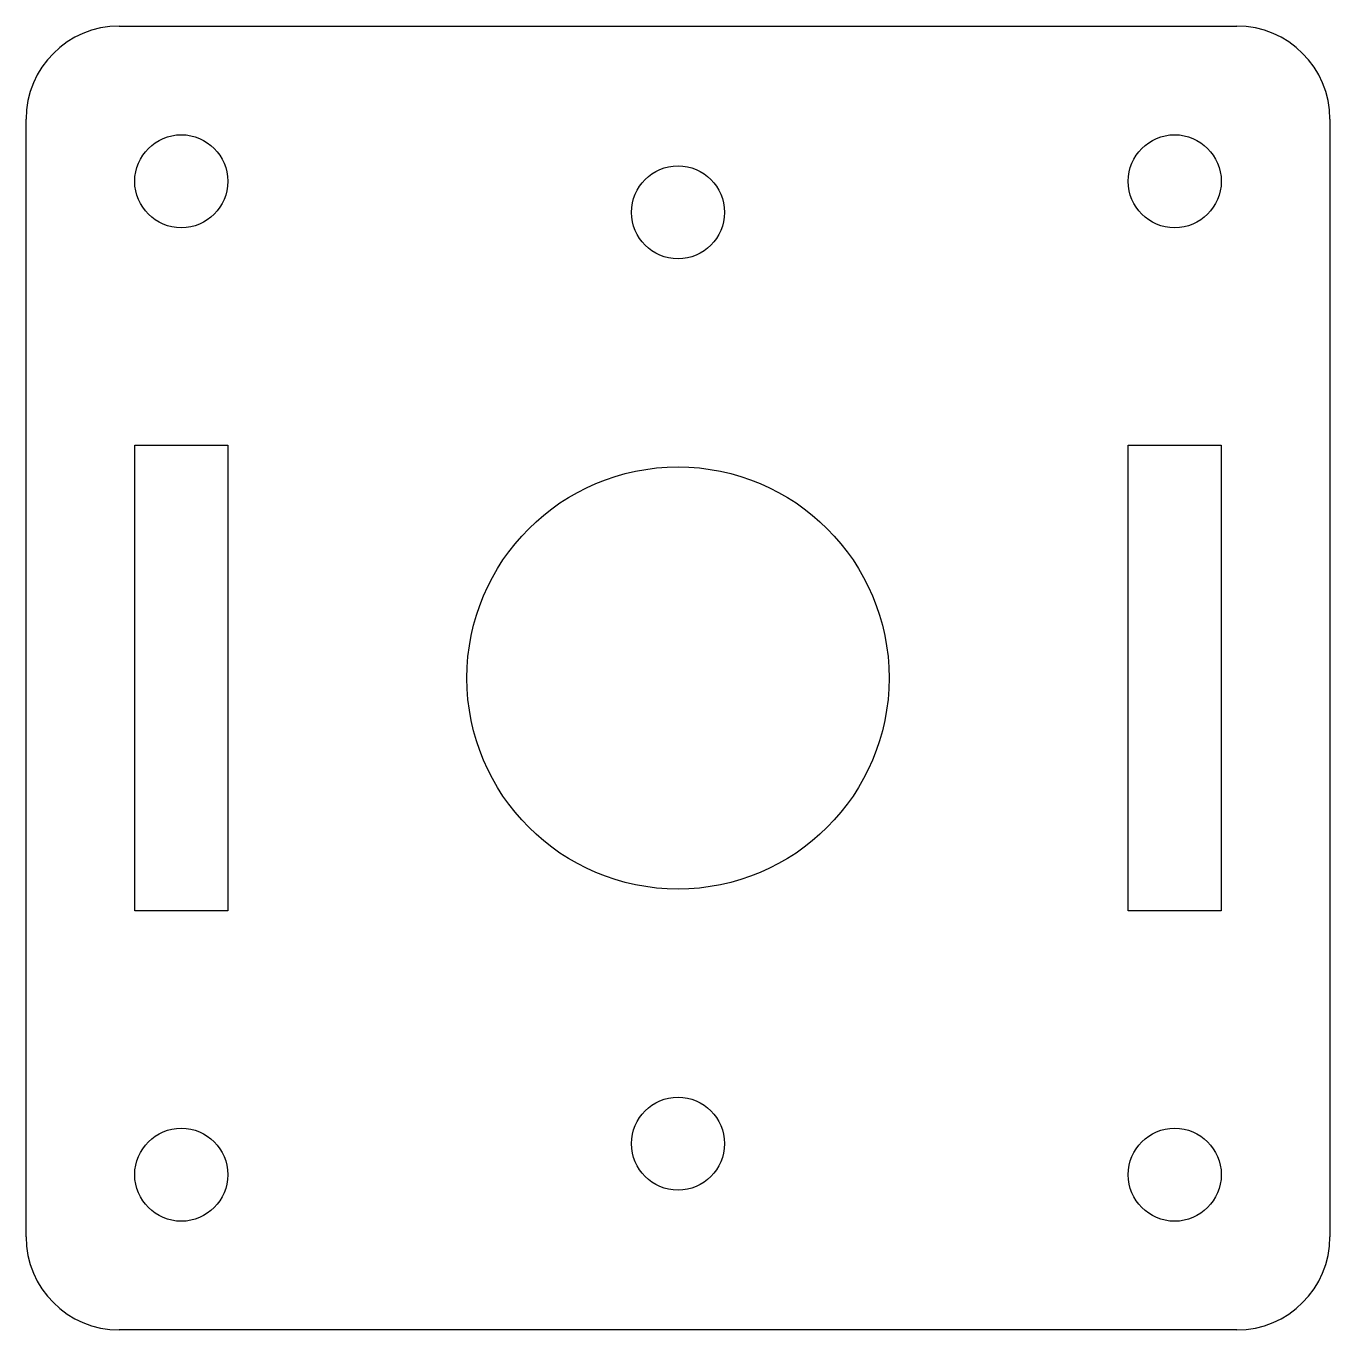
# Model space of a CAD drawing. Extents: x -21 to 21, y -21 to 21.
import ezdxf

# ---------------------------------------------------------------- set-up
doc = ezdxf.new("R2010")
doc.units = 0
doc.layers.get('0').update_dxf_attribs({"linetype": 'continuous'})

# ---------------------------------------------------------------- blocks, each defined once
blk = doc.blocks.new('SHAPE2DVIEW')
at = {"color": 0}
for p, q in [((-18, 21), (18, 21)), ((-21, -18), (-21, 18)), ((21, 18), (21, -18)), ((-17.5, 7.5), (-14.5, 7.5)), ((-17.5, -7.5), (-17.5, 7.5)), ((-14.5, 7.5), (-14.5, -7.5)), ((14.5, 7.5), (17.5, 7.5)), ((14.5, -7.5), (14.5, 7.5)), ((17.5, 7.5), (17.5, -7.5)), ((-14.5, -7.5), (-17.5, -7.5)), ((17.5, -7.5), (14.5, -7.5)), ((18, -21), (-18, -21))]:
    blk.add_line(p, q, dxfattribs=at)
for centre, radius in [((-16, 16), 1.5), ((16, 16), 1.5), ((0, 15), 1.5), ((0, 0), 6.8), ((0, -15), 1.5), ((-16, -16), 1.5), ((16, -16), 1.5)]:
    blk.add_circle(centre, radius, dxfattribs=at)
for centre, start, end in [((-18, 18), 90, -180), ((18, 18), 0, 90), ((-18, -18), -180, -90), ((18, -18), -90, 0)]:
    blk.add_arc(centre, 3, start, end, dxfattribs=at)

msp = doc.modelspace()

# ---------------------------------------------------------------- block references
at = {"color": 0}
msp.add_blockref('SHAPE2DVIEW', (0, 0), dxfattribs=at)

doc.saveas('drawing.dxf')
